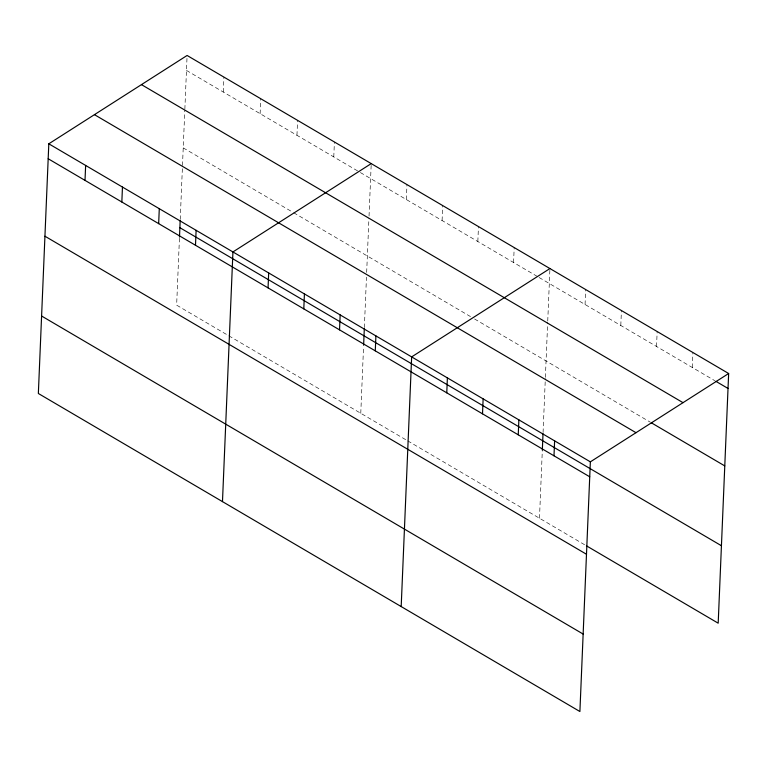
<?xml version="1.0" encoding="UTF-8"?>
<svg xmlns="http://www.w3.org/2000/svg" width="767" height="767" viewBox="0 0 767 767"><rect width="100%" height="100%" fill="white"/><g stroke="black" fill="none" stroke-linecap="round" stroke-linejoin="round"><path stroke-width="0.58" stroke-dasharray="3.83 2.88" d="M179.44 238.249L176.64 305.151L227.78 335.189M180.226 219.477L182.441 166.66M182.488 165.48L184.799 110.323M184.857 109.144L187.1 55.473M223.302 92.04L223.926 77.103M260.128 113.669L260.751 98.722M296.954 135.299L297.577 120.352M333.779 156.928L334.402 141.981M360.768 413.288L363.568 346.387M364.354 327.605L366.473 277.136M366.664 272.448L368.927 218.451M369.032 216.112L371.228 163.611M406.347 199.545L406.97 184.598M442.089 220.532L442.712 205.585M477.831 241.519L478.455 226.581M513.574 262.515L514.197 247.568M539.479 518.233L542.327 450.162M543.065 432.559L545.327 378.572M545.375 377.393L547.686 322.236M547.743 321.057L549.939 268.555M585.058 304.489L585.681 289.552M620.8 325.486L621.423 310.539M656.542 346.473L657.166 331.536M692.285 367.47L692.908 352.523M186.477 70.42L359.349 171.942M360.375 172.546L538.079 276.906M539.105 277.51L714.748 380.662M183.227 147.878L292.678 212.162M293.703 212.756L470.497 316.589M474.581 318.986L650.234 422.138M228.806 335.793L406.721 440.277M407.737 440.872L585.432 545.222"/><path stroke-width="1.15" d="M48.81 143.812L38.35 393.49L579.9 711.527L590.36 461.849L728.65 373.51L187.1 55.473L48.81 143.812L590.36 461.849M85.012 180.379L85.636 165.432M121.838 202.009L122.461 187.062M158.664 223.638L159.287 208.691M179.488 237.08L180.178 220.647M195.489 245.258L196.112 230.321M222.478 501.618L232.938 251.94L371.228 163.611M268.057 287.874L268.68 272.937M303.799 308.871L304.422 293.924M339.541 329.858L340.165 314.911M363.616 345.208L364.306 328.784M375.284 350.845L375.907 335.908M401.189 606.572L411.649 356.895L549.939 268.555M446.768 392.829L447.391 377.882M482.51 413.825L483.133 398.878M518.252 434.812L518.875 419.865M542.327 450.162L543.017 433.729M553.995 455.799L554.618 440.862M728.65 373.51L718.19 623.188L586.448 545.826M715.774 381.257L728.027 388.457M141.464 84.629L683.014 402.665M651.25 422.742L724.777 465.914M94.446 114.657L635.996 432.693M179.881 227.694L721.431 545.73M48.187 158.75L589.737 476.796M44.946 236.217L586.487 554.253M41.6 316.023L583.141 634.06"/></g></svg>
